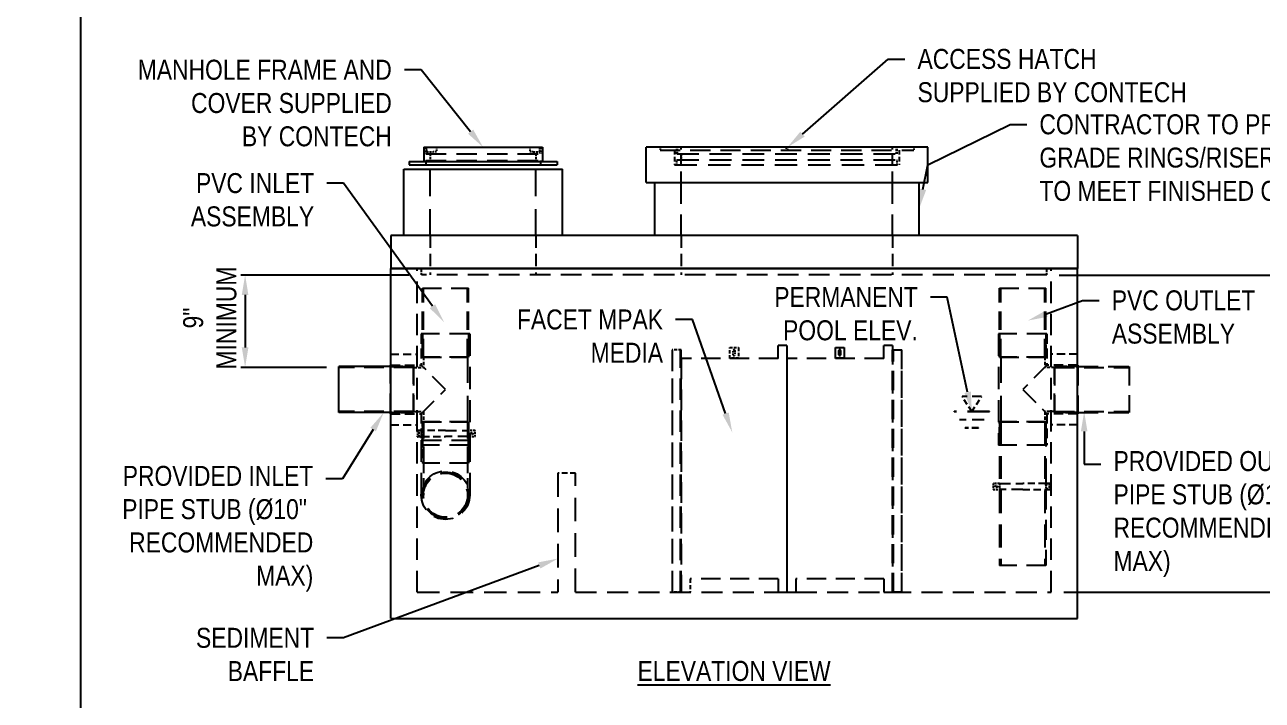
# Model space of a CAD drawing. Extents: x -7 to 216, y -5 to 280.
# Drawn here: x -6.7 to 140.9, y 69.2 to 149.7 of the extents above; entities that cross this region are included whole.
import ezdxf
from ezdxf import colors
from ezdxf.entities.mleader import LeaderData, LeaderLine
from ezdxf.math import Vec2, Vec3

# ---------------------------------------------------------------- set-up
doc = ezdxf.new("R2010")
doc.units = 0
doc.header["$LTSCALE"] = 10
doc.header["$MEASUREMENT"] = 0
doc.header["$PDMODE"] = 35
doc.linetypes.add('HIDDEN2', pattern=[0.1875, 0.125, -0.0625])
doc.layers.get('Defpoints').update_dxf_attribs({"linetype": 'CONTINUOUS'})
for name, color, linetype in [('2628-LOGO$0$CADdetails-FRAME', 7, 'CONTINUOUS'), ('CADdetails-1-FINE', 1, 'CONTINUOUS'), ('CADdetails-2-FINELIGHT', 2, 'CONTINUOUS'), ('CADdetails-7-VERYFINE', 7, 'CONTINUOUS'), ('CADdetails-9-EXTRAFINE', 9, 'CONTINUOUS')]:
    doc.layers.add(name, color=color, linetype=linetype)
doc.styles.add('CADdetails-DIMENSIONS', font='ARIALN.TTF', dxfattribs={"height": 2.38})
doc.styles.add('CADdetails-NOTES', font='ARIALN.TTF', dxfattribs={"height": 2.38})
doc.dimstyles.new('CADdetails-LEADER', dxfattribs={"dimtxt": 2.38, "dimasz": 2.38, "dimexe": 0.5, "dimexo": 1.5, "dimgap": 1, "dimtad": 1, "dimzin": 0, "dimdsep": 46, "dimtxsty": 'CADdetails-DIMENSIONS', "dimcen": 1, "dimclrd": 256, "dimclre": 256, "dimclrt": 256, "dimadec": 0, "dimazin": 0, "dimtfac": 1, "dimtofl": 0, "dimtmove": 0, "dimatfit": 3, "dimfxl": 1, "dimtolj": 1, "dimtzin": 0, "dimarcsym": 0})

# ---------------------------------------------------------------- blocks, each defined once
blk = doc.blocks.new('2628-LOGO')
at = {"layer": '2628-LOGO$0$CADdetails-FRAME'}
blk.add_line((0, 0), (0, 280), dxfattribs=at)
blk = doc.blocks.new('*D39')
at = {"layer": 'CADdetails-7-VERYFINE', "lineweight": -2, "transparency": 16777216}
for p, q in [((116.69, 119.86), (153.99, 119.86)), ((153.49, 117.48), (153.49, 84.44)), ((117.22, 82.06), (153.99, 82.06))]:
    blk.add_line(p, q, dxfattribs=at)
at = {"layer": 'CADdetails-7-VERYFINE', "transparency": 16777216}
for points in [[(153.1, 117.48), (153.89, 117.48), (153.49, 119.86)], [(153.1, 84.44), (153.89, 84.44), (153.49, 82.06)]]:
    blk.add_solid(points, dxfattribs=at)
at = {"layer": 'Defpoints', "color": 0, "transparency": 16777216}
for p in [(115.19, 119.86), (115.72, 82.06), (153.49, 82.06)]:
    blk.add_point(p, dxfattribs=at)
at = {"layer": 'CADdetails-7-VERYFINE', "transparency": 16777216, "insert": (151.28, 100.96), "char_height": 2.38, "attachment_point": 5, "rotation": 90, "style": 'CADdetails-DIMENSIONS'}
blk.add_mtext('\\A1;6\'-0" TYP.', dxfattribs=at)
blk = doc.blocks.new('*D41')
at = {"layer": 'CADdetails-7-VERYFINE', "lineweight": -2, "transparency": 16777216}
for p, q in [((39.14, 119.86), (19.11, 119.86)), ((19.61, 117.48), (19.61, 111.22)), ((29.3, 108.84), (19.11, 108.84))]:
    blk.add_line(p, q, dxfattribs=at)
at = {"layer": 'CADdetails-7-VERYFINE', "transparency": 16777216}
for points in [[(19.21, 117.48), (20, 117.48), (19.61, 119.86)], [(19.21, 111.22), (20, 111.22), (19.61, 108.84)]]:
    blk.add_solid(points, dxfattribs=at)
at = {"layer": 'Defpoints', "color": 0, "transparency": 16777216}
for p in [(40.64, 119.86), (19.61, 108.84), (30.8, 108.84)]:
    blk.add_point(p, dxfattribs=at)
at = {"layer": 'CADdetails-7-VERYFINE', "transparency": 16777216, "insert": (15.41, 114.35), "char_height": 2.38, "attachment_point": 5, "rotation": 90, "style": 'CADdetails-DIMENSIONS'}
blk.add_mtext('\\A1; 9"\\P MINIMUM', dxfattribs=at)

msp = doc.modelspace()

# ---------------------------------------------------------------- linework, layer by layer
at = {"layer": 'CADdetails-1-FINE'}
for p, q in [((40.903, 135.087), (55.078, 135.087)), ((40.903, 135.087), (40.903, 133.381)), ((55.078, 135.087), (55.078, 133.381)), ((67.416, 130.887), (67.416, 135.087)), ((101.016, 135.087), (67.416, 135.087)), ((101.016, 130.887), (101.016, 135.087)), ((39.164, 133.381), (56.818, 133.381)), ((39.164, 133.381), (39.164, 132.987)), ((39.164, 132.987), (56.818, 132.987)), ((56.818, 133.381), (56.818, 132.987)), ((38.541, 132.459), (57.441, 132.459)), ((38.541, 124.587), (38.541, 132.459)), ((57.441, 124.587), (57.441, 132.459)), ((67.416, 130.887), (101.016, 130.887)), ((36.966, 124.587), (36.966, 120.65)), ((118.866, 124.587), (36.966, 124.587)), ((118.866, 124.587), (118.866, 120.65)), ((118.866, 120.65), (36.966, 120.65)), ((36.966, 78.912), (36.966, 120.65)), ((36.966, 120.65), (118.866, 120.65)), ((118.866, 78.912), (118.866, 120.65)), ((36.966, 78.912), (118.866, 78.912))]:
    msp.add_line(p, q, dxfattribs=at)
at = {"layer": 'CADdetails-9-EXTRAFINE', "linetype": 'HIDDEN2', "ltscale": 0.19665}
for p, q in [((41.166, 135.087), (41.166, 134.3)), ((41.691, 134.3), (41.691, 133.512)), ((54.291, 134.3), (54.291, 133.512)), ((54.816, 135.087), (54.816, 134.3)), ((71.091, 134.3), (71.091, 135.087)), ((71.157, 134.3), (71.157, 135.087)), ((97.275, 134.3), (97.275, 135.087)), ((97.341, 134.3), (97.341, 135.087)), ((40.641, 119.862), (40.641, 120.65)), ((115.191, 119.862), (115.191, 120.65))]:
    msp.add_line(p, q, dxfattribs=at)
at = {"layer": 'CADdetails-9-EXTRAFINE', "linetype": 'HIDDEN2', "ltscale": 1.944736}
for p, q in [((41.166, 134.3), (54.816, 134.3)), ((41.166, 133.512), (54.816, 133.512))]:
    msp.add_line(p, q, dxfattribs=at)
at = {"layer": 'CADdetails-9-EXTRAFINE', "linetype": 'HIDDEN2', "ltscale": 0.098281}
for p, q in [((41.232, 134.562), (41.243, 134.562)), ((54.739, 134.562), (54.75, 134.562))]:
    msp.add_line(p, q, dxfattribs=at)
at = {"layer": 'CADdetails-9-EXTRAFINE', "linetype": 'HIDDEN2', "ltscale": 0.065417}
for p, q in [((41.232, 134.562), (41.232, 134.3)), ((54.75, 134.562), (54.75, 134.3))]:
    msp.add_line(p, q, dxfattribs=at)
at = {"layer": 'CADdetails-9-EXTRAFINE', "linetype": 'HIDDEN2', "ltscale": 0.131034}
for p, q in [((41.243, 135.087), (41.243, 134.562)), ((42.413, 135.087), (42.413, 134.562)), ((53.569, 135.087), (53.569, 134.562)), ((54.739, 134.562), (54.739, 135.087)), ((77.817, 110.347), (77.817, 110.872)), ((78.014, 110.872), (78.014, 110.347))]:
    msp.add_line(p, q, dxfattribs=at)
at = {"layer": 'CADdetails-9-EXTRAFINE', "linetype": 'HIDDEN2', "ltscale": 0.193781}
for p, q in [((41.243, 134.562), (42.019, 134.562)), ((53.963, 134.562), (54.739, 134.562))]:
    msp.add_line(p, q, dxfattribs=at)
at = {"layer": 'CADdetails-9-EXTRAFINE', "linetype": 'HIDDEN2', "ltscale": 0.154406}
for p, q in [((42.413, 134.562), (42.019, 134.562)), ((53.963, 134.562), (53.569, 134.562))]:
    msp.add_line(p, q, dxfattribs=at)
at = {"layer": 'CADdetails-9-EXTRAFINE', "linetype": 'HIDDEN2', "ltscale": 0.081821}
for p, q in [((69.089, 135.087), (69.089, 134.759)), ((99.343, 135.087), (99.343, 134.759))]:
    msp.add_line(p, q, dxfattribs=at)
at = {"layer": 'CADdetails-9-EXTRAFINE', "linetype": 'HIDDEN2', "ltscale": 1.92088}
msp.add_line((69.089, 134.759), (99.343, 134.759), dxfattribs=at)
at = {"layer": 'CADdetails-9-EXTRAFINE', "linetype": 'HIDDEN2', "ltscale": 0.442708}
for p, q in [((70.828, 134.759), (70.828, 132.987)), ((97.603, 134.759), (97.603, 132.987))]:
    msp.add_line(p, q, dxfattribs=at)
at = {"layer": 'CADdetails-9-EXTRAFINE', "linetype": 'HIDDEN2', "ltscale": 2.0833}
for p, q in [((71.091, 134.3), (97.341, 134.3)), ((71.091, 133.578), (97.341, 133.578))]:
    msp.add_line(p, q, dxfattribs=at)
at = {"layer": 'CADdetails-9-EXTRAFINE', "linetype": 'HIDDEN2', "ltscale": 1.049721}
for p, q in [((71.616, 130.887), (71.616, 135.087)), ((96.816, 130.887), (96.816, 135.087))]:
    msp.add_line(p, q, dxfattribs=at)
at = {"layer": 'CADdetails-9-EXTRAFINE', "linetype": 'HIDDEN2', "ltscale": 0.180246}
for p, q in [((71.616, 134.3), (71.616, 133.578)), ((96.816, 133.578), (96.816, 134.3)), ((40.352, 100.601), (40.352, 101.323)), ((46.257, 100.601), (46.257, 101.323)), ((46.288, 100.601), (46.288, 101.323)), ((47.045, 100.601), (47.045, 101.323)), ((108.787, 95.011), (108.787, 94.289)), ((109.544, 95.011), (109.544, 94.289)), ((109.574, 95.011), (109.574, 94.289)), ((115.48, 95.011), (115.48, 94.289))]:
    msp.add_line(p, q, dxfattribs=at)
at = {"layer": 'CADdetails-9-EXTRAFINE', "linetype": 'HIDDEN2', "ltscale": 0.098225}
for p, q in [((84.15, 134.694), (84.15, 135.087)), ((84.281, 135.087), (84.281, 134.694))]:
    msp.add_line(p, q, dxfattribs=at)
at = {"layer": 'CADdetails-9-EXTRAFINE', "linetype": 'HIDDEN2', "ltscale": 0.032608}
msp.add_line((84.281, 134.694), (84.15, 134.694), dxfattribs=at)
at = {"layer": 'CADdetails-9-EXTRAFINE', "linetype": 'HIDDEN2', "ltscale": 0.131028}
for p, q in [((41.166, 133.512), (41.166, 132.987)), ((54.816, 133.512), (54.816, 132.987))]:
    msp.add_line(p, q, dxfattribs=at)
at = {"layer": 'CADdetails-9-EXTRAFINE', "linetype": 'HIDDEN2', "ltscale": 2.125}
msp.add_line((70.828, 132.987), (97.603, 132.987), dxfattribs=at)
at = {"layer": 'CADdetails-9-EXTRAFINE', "linetype": 'HIDDEN2', "ltscale": 0.147433}
for p, q in [((71.091, 132.987), (71.091, 133.578)), ((97.341, 132.987), (97.341, 133.578))]:
    msp.add_line(p, q, dxfattribs=at)
at = {"layer": 'CADdetails-9-EXTRAFINE', "linetype": 'HIDDEN2', "ltscale": 2.499}
for p, q in [((41.691, 124.587), (41.691, 132.459)), ((54.291, 124.587), (54.291, 132.459))]:
    msp.add_line(p, q, dxfattribs=at)
at = {"layer": 'CADdetails-9-EXTRAFINE'}
for p, q in [((68.466, 124.587), (68.466, 130.887)), ((99.966, 124.587), (99.966, 130.887)), ((30.797, 103.455), (30.797, 108.97)), ((36.966, 108.97), (30.797, 108.97)), ((36.966, 103.455), (30.797, 103.455))]:
    msp.add_line(p, q, dxfattribs=at)
at = {"layer": 'CADdetails-9-EXTRAFINE', "linetype": 'HIDDEN2', "ltscale": 1.999933}
for p, q in [((71.616, 124.587), (71.616, 130.887)), ((96.816, 124.587), (96.816, 130.887))]:
    msp.add_line(p, q, dxfattribs=at)
at = {"layer": 'CADdetails-9-EXTRAFINE', "linetype": 'HIDDEN2', "ltscale": 1.180902}
for p, q in [((41.691, 124.587), (41.691, 119.862)), ((54.291, 124.587), (54.291, 119.862)), ((71.616, 124.587), (71.616, 119.862)), ((96.816, 124.587), (96.816, 119.862))]:
    msp.add_line(p, q, dxfattribs=at)
at = {"layer": 'CADdetails-9-EXTRAFINE', "linetype": 'HIDDEN2', "ltscale": 2.041667}
for p, q in [((40.116, 82.062), (40.116, 120.65)), ((115.716, 82.062), (115.716, 120.65))]:
    msp.add_line(p, q, dxfattribs=at)
at = {"layer": 'CADdetails-9-EXTRAFINE', "linetype": 'HIDDEN2', "ltscale": 1.972233}
msp.add_line((115.191, 119.862), (40.641, 119.862), dxfattribs=at)
at = {"layer": 'CADdetails-9-EXTRAFINE', "linetype": 'HIDDEN2', "ltscale": 1.833294}
for p, q in [((40.746, 118.287), (46.26, 118.287)), ((109.571, 118.287), (115.086, 118.287)), ((46.26, 110.084), (40.746, 110.084)), ((40.746, 110.084), (46.26, 110.084)), ((115.086, 110.084), (109.571, 110.084)), ((109.571, 110.084), (115.086, 110.084)), ((39.697, 108.97), (39.697, 103.455)), ((39.697, 103.455), (39.697, 108.97)), ((116.135, 103.455), (116.135, 108.97)), ((116.135, 108.97), (116.135, 103.455)), ((125.035, 108.97), (125.035, 103.455)), ((40.746, 102.341), (46.26, 102.341)), ((46.26, 102.341), (40.746, 102.341)), ((109.571, 102.341), (115.086, 102.341)), ((115.086, 102.341), (109.571, 102.341)), ((46.26, 97.419), (40.746, 97.419)), ((46.26, 97.419), (40.746, 97.419)), ((115.086, 85.212), (109.571, 85.212))]:
    msp.add_line(p, q, dxfattribs=at)
at = {"layer": 'CADdetails-9-EXTRAFINE', "linetype": 'HIDDEN2', "ltscale": 1.736156}
for p, q in [((40.746, 110.084), (40.746, 118.287)), ((40.878, 110.084), (40.878, 118.287)), ((46.128, 110.084), (46.128, 118.287)), ((46.26, 110.084), (46.26, 118.287)), ((109.571, 110.084), (109.571, 118.287)), ((109.704, 110.084), (109.704, 118.287)), ((114.954, 110.084), (114.954, 118.287)), ((115.086, 110.084), (115.086, 118.287))]:
    msp.add_line(p, q, dxfattribs=at)
at = {"layer": 'CADdetails-9-EXTRAFINE', "linetype": 'HIDDEN2', "ltscale": 1.921258}
for p, q in [((46.393, 112.84), (40.614, 112.84)), ((115.218, 112.84), (109.439, 112.84)), ((36.941, 103.323), (36.941, 109.102)), ((118.891, 109.102), (118.891, 103.323)), ((40.614, 100.175), (46.393, 100.175)), ((46.393, 99.585), (40.614, 99.585)), ((115.218, 99.585), (109.439, 99.585))]:
    msp.add_line(p, q, dxfattribs=at)
at = {"layer": 'CADdetails-9-EXTRAFINE', "linetype": 'HIDDEN2', "ltscale": 0.934262}
for p, q in [((40.614, 112.84), (40.614, 109.102)), ((115.218, 112.84), (115.218, 109.102)), ((40.614, 103.323), (40.614, 99.585)), ((115.218, 103.323), (115.218, 99.585))]:
    msp.add_line(p, q, dxfattribs=at)
at = {"layer": 'CADdetails-9-EXTRAFINE', "linetype": 'HIDDEN2', "ltscale": 0.688776}
for p, q in [((40.746, 112.84), (40.746, 110.084)), ((46.26, 112.84), (46.26, 110.084)), ((109.571, 112.84), (109.571, 110.084)), ((115.086, 112.84), (115.086, 110.084)), ((36.941, 108.97), (39.697, 108.97)), ((118.891, 108.97), (116.135, 108.97)), ((36.941, 103.455), (39.697, 103.455)), ((118.891, 103.455), (116.135, 103.455)), ((46.26, 99.585), (46.26, 102.341)), ((109.571, 99.585), (109.571, 102.341)), ((115.086, 99.585), (115.086, 102.341)), ((40.746, 100.175), (40.746, 97.419)), ((46.26, 100.175), (46.26, 97.419))]:
    msp.add_line(p, q, dxfattribs=at)
at = {"layer": 'CADdetails-9-EXTRAFINE', "linetype": 'HIDDEN2', "ltscale": 2.1041}
for p, q in [((46.393, 112.84), (46.393, 99.585)), ((109.439, 112.84), (109.439, 99.585))]:
    msp.add_line(p, q, dxfattribs=at)
at = {"layer": 'CADdetails-9-EXTRAFINE', "linetype": 'HIDDEN2', "ltscale": 2.037052}
for p, q in [((70.533, 110.938), (70.533, 82.062)), ((70.566, 82.062), (70.566, 110.938)), ((71.518, 82.062), (71.518, 110.938)), ((71.616, 82.062), (71.616, 110.938))]:
    msp.add_line(p, q, dxfattribs=at)
at = {"layer": 'CADdetails-9-EXTRAFINE', "linetype": 'HIDDEN2', "ltscale": 0.270404}
for p, q in [((71.616, 110.938), (70.533, 110.938)), ((71.616, 82.062), (70.533, 82.062))]:
    msp.add_line(p, q, dxfattribs=at)
at = {"layer": 'CADdetails-9-EXTRAFINE', "linetype": 'HIDDEN2', "ltscale": 0.262267}
for p, q in [((77.391, 111.2), (78.441, 111.2)), ((78.441, 109.953), (77.391, 109.953)), ((78.441, 109.888), (77.391, 109.888)), ((71.616, 82.062), (72.666, 82.062))]:
    msp.add_line(p, q, dxfattribs=at)
at = {"layer": 'CADdetails-9-EXTRAFINE', "linetype": 'HIDDEN2', "ltscale": 0.327884}
for p, q in [((77.391, 109.888), (77.391, 111.2)), ((78.441, 111.2), (78.441, 109.888))]:
    msp.add_line(p, q, dxfattribs=at)
at = {"layer": 'CADdetails-9-EXTRAFINE', "linetype": 'HIDDEN2', "ltscale": 1.833333}
for p, q in [((83.166, 109.888), (83.166, 111.463)), ((84.216, 111.463), (83.166, 111.463)), ((84.216, 111.463), (84.216, 82.062)), ((89.991, 111.2), (91.041, 111.2)), ((89.991, 109.888), (89.991, 111.2)), ((90.417, 110.347), (90.417, 110.872)), ((90.614, 110.872), (90.614, 110.347)), ((91.041, 111.2), (91.041, 109.888)), ((95.766, 109.888), (95.766, 111.463)), ((96.816, 111.463), (95.766, 111.463)), ((96.816, 111.463), (96.816, 82.062)), ((96.816, 110.938), (97.866, 110.938)), ((96.816, 82.062), (96.816, 110.938)), ((96.914, 82.062), (96.914, 110.938)), ((97.866, 110.938), (97.898, 110.938)), ((97.866, 110.938), (97.866, 82.062)), ((97.898, 82.062), (97.898, 110.938)), ((83.166, 109.888), (71.616, 109.888)), ((95.766, 109.888), (84.216, 109.888)), ((84.216, 109.888), (84.216, 82.062)), ((91.041, 109.953), (89.991, 109.953)), ((91.041, 109.888), (89.991, 109.888)), ((83.166, 83.637), (72.666, 83.637)), ((83.166, 83.637), (83.166, 82.062)), ((85.266, 83.637), (85.266, 82.062)), ((95.766, 83.637), (85.266, 83.637)), ((95.766, 83.637), (95.766, 82.062)), ((83.166, 82.062), (84.216, 82.062)), ((84.216, 82.062), (85.266, 82.062)), ((95.766, 82.062), (96.816, 82.062)), ((97.866, 82.062), (96.816, 82.062))]:
    msp.add_line(p, q, dxfattribs=at)
at = {"layer": 'CADdetails-9-EXTRAFINE', "linetype": 'HIDDEN2', "ltscale": 0.787202}
for p, q in [((36.966, 110.412), (40.116, 110.412)), ((118.866, 110.412), (115.716, 110.412)), ((36.966, 102.012), (40.116, 102.012)), ((118.866, 102.012), (115.716, 102.012))]:
    msp.add_line(p, q, dxfattribs=at)
at = {"layer": 'CADdetails-9-EXTRAFINE', "linetype": 'HIDDEN2', "ltscale": 0.311427}
for p, q in [((40.878, 110.084), (40.878, 108.837)), ((114.954, 110.084), (114.954, 108.837)), ((40.878, 103.587), (40.878, 102.341)), ((114.954, 103.587), (114.954, 102.341))]:
    msp.add_line(p, q, dxfattribs=at)
at = {"layer": 'CADdetails-9-EXTRAFINE', "linetype": 'HIDDEN2', "ltscale": 2.4582}
for p, q in [((46.128, 110.084), (46.128, 102.341)), ((109.704, 110.084), (109.704, 102.341))]:
    msp.add_line(p, q, dxfattribs=at)
at = {"layer": 'CADdetails-9-EXTRAFINE', "linetype": 'HIDDEN2', "ltscale": 1.962978}
msp.add_line((71.616, 109.888), (71.616, 82.062), dxfattribs=at)
at = {"layer": 'CADdetails-9-EXTRAFINE', "linetype": 'HIDDEN2', "ltscale": 1.883555}
for p, q in [((39.697, 108.837), (30.797, 108.837)), ((116.135, 108.837), (125.035, 108.837)), ((39.697, 103.587), (30.797, 103.587)), ((116.135, 103.587), (125.035, 103.587))]:
    msp.add_line(p, q, dxfattribs=at)
at = {"layer": 'CADdetails-9-EXTRAFINE', "linetype": 'HIDDEN2', "ltscale": 0.917911}
for p, q in [((36.941, 109.102), (40.614, 109.102)), ((118.891, 109.102), (115.218, 109.102)), ((36.941, 103.323), (40.614, 103.323)), ((118.891, 103.323), (115.218, 103.323))]:
    msp.add_line(p, q, dxfattribs=at)
at = {"layer": 'CADdetails-9-EXTRAFINE', "linetype": 'HIDDEN2', "ltscale": 0.682477}
for p, q in [((39.697, 108.97), (36.966, 108.97)), ((116.135, 108.97), (118.866, 108.97)), ((39.697, 103.455), (36.966, 103.455)), ((116.135, 103.455), (118.866, 103.455))]:
    msp.add_line(p, q, dxfattribs=at)
at = {"layer": 'CADdetails-9-EXTRAFINE', "linetype": 'HIDDEN2', "ltscale": 0.295076}
for p, q in [((39.697, 108.837), (40.878, 108.837)), ((116.135, 108.837), (114.954, 108.837)), ((39.697, 103.587), (40.878, 103.587)), ((116.135, 103.587), (114.954, 103.587))]:
    msp.add_line(p, q, dxfattribs=at)
at = {"layer": 'CADdetails-9-EXTRAFINE', "linetype": 'HIDDEN2', "ltscale": 1.752197}
for p, q in [((43.503, 106.212), (40.614, 109.102)), ((115.218, 109.102), (112.329, 106.212)), ((40.614, 103.323), (43.503, 106.212)), ((112.329, 106.212), (115.218, 103.323))]:
    msp.add_line(p, q, dxfattribs=at)
at = {"layer": 'CADdetails-9-EXTRAFINE', "linetype": 'HIDDEN2', "ltscale": 1.958333}
for p, q in [((118.866, 108.97), (125.035, 108.97)), ((118.866, 103.455), (125.035, 103.455))]:
    msp.add_line(p, q, dxfattribs=at)
at = {"layer": 'CADdetails-9-EXTRAFINE', "linetype": 'HIDDEN2', "ltscale": 0.915067}
msp.add_line((107.431, 105.357), (105.1, 105.357), dxfattribs=at)
at = {"layer": 'CADdetails-9-EXTRAFINE', "linetype": 'HIDDEN2', "ltscale": 0.529503}
for q in [(105.1, 105.357), (107.431, 105.357)]:
    msp.add_line((106.266, 103.587), q, dxfattribs=at)
at = {"layer": 'CADdetails-9-EXTRAFINE', "linetype": 'HIDDEN2', "ltscale": 2.094395}
for p, q in [((108.366, 103.587), (104.166, 103.587)), ((108.366, 103.555), (104.166, 103.555))]:
    msp.add_line(p, q, dxfattribs=at)
at = {"layer": 'CADdetails-9-EXTRAFINE', "linetype": 'HIDDEN2', "ltscale": 0.008002}
for p, q in [((104.166, 103.555), (104.166, 103.587)), ((108.366, 103.555), (108.366, 103.587)), ((104.803, 102.582), (104.803, 102.614)), ((107.728, 102.582), (107.728, 102.614)), ((105.455, 101.608), (105.455, 101.641)), ((107.077, 101.608), (107.077, 101.641))]:
    msp.add_line(p, q, dxfattribs=at)
at = {"layer": 'CADdetails-9-EXTRAFINE', "linetype": 'HIDDEN2', "ltscale": 0.254183}
for p, q in [((40.746, 101.323), (40.746, 102.341)), ((40.746, 102.341), (40.746, 101.323))]:
    msp.add_line(p, q, dxfattribs=at)
at = {"layer": 'CADdetails-9-EXTRAFINE', "linetype": 'HIDDEN2', "ltscale": 1.562566}
for p, q in [((40.878, 102.341), (40.878, 97.419)), ((46.128, 102.341), (46.128, 97.419)), ((46.26, 102.341), (46.26, 97.419))]:
    msp.add_line(p, q, dxfattribs=at)
at = {"layer": 'CADdetails-9-EXTRAFINE', "linetype": 'HIDDEN2', "ltscale": 1.148419}
for p, q in [((107.728, 102.614), (104.803, 102.614)), ((107.728, 102.582), (104.803, 102.582))]:
    msp.add_line(p, q, dxfattribs=at)
at = {"layer": 'CADdetails-9-EXTRAFINE', "linetype": 'HIDDEN2', "ltscale": 2.175027}
for p, q in [((109.571, 102.341), (109.571, 85.212)), ((109.704, 102.341), (109.704, 85.212)), ((114.954, 102.341), (114.954, 85.212))]:
    msp.add_line(p, q, dxfattribs=at)
at = {"layer": 'CADdetails-9-EXTRAFINE', "linetype": 'HIDDEN2', "ltscale": 2.327067}
msp.add_line((115.086, 102.341), (115.086, 95.011), dxfattribs=at)
at = {"layer": 'CADdetails-9-EXTRAFINE', "linetype": 'HIDDEN2', "ltscale": 0.163842}
for p, q in [((40.148, 101.291), (40.148, 100.634)), ((115.683, 94.322), (115.683, 94.978))]:
    msp.add_line(p, q, dxfattribs=at)
at = {"layer": 'CADdetails-9-EXTRAFINE', "linetype": 'HIDDEN2', "ltscale": 0.114629}
for p, q in [((40.181, 101.356), (40.641, 101.356)), ((40.641, 101.324), (40.181, 101.324)), ((40.181, 100.601), (40.641, 100.601)), ((40.641, 100.569), (40.181, 100.569)), ((115.191, 95.044), (115.65, 95.044)), ((115.65, 95.011), (115.191, 95.011)), ((115.191, 94.289), (115.65, 94.289)), ((115.65, 94.256), (115.191, 94.256))]:
    msp.add_line(p, q, dxfattribs=at)
at = {"layer": 'CADdetails-9-EXTRAFINE', "linetype": 'HIDDEN2', "ltscale": 0.071978}
for p, q in [((40.641, 101.323), (40.352, 101.323)), ((115.48, 95.011), (115.191, 95.011))]:
    msp.add_line(p, q, dxfattribs=at)
at = {"layer": 'CADdetails-9-EXTRAFINE', "linetype": 'HIDDEN2', "ltscale": 0.035889}
for p, q in [((40.641, 101.179), (40.641, 101.323)), ((115.191, 95.011), (115.191, 94.866))]:
    msp.add_line(p, q, dxfattribs=at)
at = {"layer": 'CADdetails-9-EXTRAFINE', "linetype": 'HIDDEN2', "ltscale": 0.007936}
for p, q in [((40.641, 101.146), (40.641, 101.179)), ((40.641, 100.779), (40.641, 100.811)), ((40.641, 100.746), (40.641, 100.779)), ((115.191, 94.866), (115.191, 94.834)), ((115.191, 94.499), (115.191, 94.466)), ((115.191, 94.466), (115.191, 94.434))]:
    msp.add_line(p, q, dxfattribs=at)
at = {"layer": 'CADdetails-9-EXTRAFINE', "linetype": 'HIDDEN2', "ltscale": 0.008068}
for p, q in [((40.641, 101.113), (40.641, 101.146)), ((115.191, 94.834), (115.191, 94.801))]:
    msp.add_line(p, q, dxfattribs=at)
at = {"layer": 'CADdetails-9-EXTRAFINE', "linetype": 'HIDDEN2', "ltscale": 0.026047}
for p, q in [((40.746, 101.113), (40.641, 101.113)), ((40.641, 100.811), (40.746, 100.811)), ((115.191, 94.801), (115.086, 94.801)), ((115.086, 94.499), (115.191, 94.499))]:
    msp.add_line(p, q, dxfattribs=at)
at = {"layer": 'CADdetails-9-EXTRAFINE', "linetype": 'HIDDEN2', "ltscale": 0.03602}
for p, q in [((40.641, 100.601), (40.641, 100.746)), ((115.191, 94.434), (115.191, 94.289))]:
    msp.add_line(p, q, dxfattribs=at)
at = {"layer": 'CADdetails-9-EXTRAFINE', "linetype": 'HIDDEN2', "ltscale": 0.052293}
for p, q in [((40.746, 101.323), (40.746, 101.113)), ((40.746, 100.811), (40.746, 100.601)), ((115.086, 94.801), (115.086, 95.011)), ((115.086, 94.289), (115.086, 94.499))]:
    msp.add_line(p, q, dxfattribs=at)
at = {"layer": 'CADdetails-9-EXTRAFINE', "linetype": 'HIDDEN2', "ltscale": 0.689039}
for p, q in [((43.503, 101.323), (40.746, 101.323)), ((40.746, 100.601), (43.503, 100.601)), ((115.086, 95.011), (112.329, 95.011)), ((112.329, 94.289), (115.086, 94.289))]:
    msp.add_line(p, q, dxfattribs=at)
at = {"layer": 'CADdetails-9-EXTRAFINE', "linetype": 'HIDDEN2', "ltscale": 0.075259}
for p, q in [((40.746, 100.811), (40.746, 101.113)), ((40.746, 101.113), (40.746, 100.811)), ((115.086, 94.801), (115.086, 94.499))]:
    msp.add_line(p, q, dxfattribs=at)
at = {"layer": 'CADdetails-9-EXTRAFINE', "linetype": 'HIDDEN2', "ltscale": 0.253947}
msp.add_line((40.746, 99.585), (40.746, 100.601), dxfattribs=at)
at = {"layer": 'CADdetails-9-EXTRAFINE', "linetype": 'HIDDEN2', "ltscale": 0.795338}
msp.add_line((40.746, 100.601), (40.746, 97.419), dxfattribs=at)
at = {"layer": 'CADdetails-9-EXTRAFINE', "linetype": 'HIDDEN2', "ltscale": 1.054266}
for p, q in [((43.503, 101.323), (46.288, 101.323)), ((46.288, 100.601), (43.503, 100.601)), ((109.544, 95.011), (112.329, 95.011)), ((112.329, 94.289), (109.544, 94.289))]:
    msp.add_line(p, q, dxfattribs=at)
at = {"layer": 'CADdetails-9-EXTRAFINE', "linetype": 'HIDDEN2', "ltscale": 0.188936}
for p, q in [((47.045, 101.323), (46.288, 101.323)), ((46.288, 100.601), (47.045, 100.601)), ((109.544, 95.011), (108.787, 95.011)), ((108.787, 94.289), (109.544, 94.289))]:
    msp.add_line(p, q, dxfattribs=at)
at = {"layer": 'CADdetails-9-EXTRAFINE', "linetype": 'HIDDEN2', "ltscale": 0.63657}
for p, q in [((107.077, 101.641), (105.455, 101.641)), ((107.077, 101.608), (105.455, 101.608))]:
    msp.add_line(p, q, dxfattribs=at)
at = {"layer": 'CADdetails-9-EXTRAFINE', "linetype": 'HIDDEN2', "ltscale": 2.083334}
for p, q in [((40.614, 100.175), (40.614, 93.612)), ((46.393, 100.175), (46.393, 93.612))]:
    msp.add_line(p, q, dxfattribs=at)
at = {"layer": 'CADdetails-9-EXTRAFINE', "linetype": 'HIDDEN2', "ltscale": 0.951244}
for p, q in [((40.878, 97.419), (40.878, 93.612)), ((46.128, 97.419), (46.128, 93.612))]:
    msp.add_line(p, q, dxfattribs=at)
at = {"layer": 'CADdetails-9-EXTRAFINE', "linetype": 'HIDDEN2', "ltscale": 2.25}
for p, q in [((56.916, 96.237), (56.916, 82.062)), ((59.016, 82.062), (59.016, 96.237))]:
    msp.add_line(p, q, dxfattribs=at)
at = {"layer": 'CADdetails-9-EXTRAFINE', "linetype": 'HIDDEN2', "ltscale": 0.524734}
msp.add_line((59.016, 96.237), (56.916, 96.237), dxfattribs=at)
at = {"layer": 'CADdetails-9-EXTRAFINE', "linetype": 'HIDDEN2', "ltscale": 1.920889}
msp.add_line((115.086, 94.289), (115.086, 85.212), dxfattribs=at)
at = {"layer": 'CADdetails-9-EXTRAFINE', "linetype": 'HIDDEN2', "ltscale": 0.393501}
msp.add_line((72.666, 83.637), (72.666, 82.062), dxfattribs=at)
at = {"layer": 'CADdetails-9-EXTRAFINE', "linetype": 'HIDDEN2', "ltscale": 2.133333}
msp.add_line((40.116, 82.062), (56.916, 82.062), dxfattribs=at)
at = {"layer": 'CADdetails-9-EXTRAFINE', "linetype": 'HIDDEN2', "ltscale": 2}
msp.add_line((59.016, 82.062), (115.716, 82.062), dxfattribs=at)
at = {"layer": 'CADdetails-9-EXTRAFINE', "linetype": 'HIDDEN2', "ltscale": 0.205941}
for centre in [(46.651, 100.962), (46.651, 100.962), (109.181, 94.649), (109.181, 94.65)]:
    msp.add_circle(centre, 0.131, dxfattribs=at)
at = {"layer": 'CADdetails-9-EXTRAFINE', "linetype": 'HIDDEN2', "ltscale": 1.921258}
msp.add_circle((43.503, 93.612), 2.89, dxfattribs=at)
at = {"layer": 'CADdetails-9-EXTRAFINE', "linetype": 'HIDDEN2', "ltscale": 2.199953}
msp.add_circle((43.503, 93.612), 2.757, dxfattribs=at)
at = {"layer": 'CADdetails-9-EXTRAFINE', "linetype": 'HIDDEN2', "ltscale": 2.094395}
msp.add_circle((43.503, 93.612), 2.625, dxfattribs=at)
at = {"layer": 'CADdetails-9-EXTRAFINE', "linetype": 'HIDDEN2', "ltscale": 0.077103}
for centre, start, end in [((77.916, 110.872), 0, 180), ((77.916, 110.347), 180, 0)]:
    msp.add_arc(centre, 0.0984, start, end, dxfattribs=at)
at = {"layer": 'CADdetails-9-EXTRAFINE', "linetype": 'HIDDEN2', "ltscale": 1.833333}
for centre, start, end in [((90.516, 110.872), 0, 180), ((90.516, 110.347), 180, 0)]:
    msp.add_arc(centre, 0.0984, start, end, dxfattribs=at)
at = {"layer": 'CADdetails-9-EXTRAFINE', "linetype": 'HIDDEN2', "ltscale": 0.025568}
for centre, start, end in [((40.181, 101.291), 90, 180), ((40.181, 100.634), 180, 270), ((115.65, 94.978), 0, 90), ((115.65, 94.322), 270, 0)]:
    msp.add_arc(centre, 0.0656, start, end, dxfattribs=at)
at = {"layer": 'CADdetails-9-EXTRAFINE', "linetype": 'HIDDEN2', "ltscale": 0.012787}
for centre, start, end in [((40.181, 101.291), 90, 180), ((40.181, 100.634), 180, 270), ((115.65, 94.978), 0, 90), ((115.65, 94.322), 270, 0)]:
    msp.add_arc(centre, 0.0331, start, end, dxfattribs=at)
at = {"layer": 'CADdetails-9-EXTRAFINE', "linetype": 'HIDDEN2', "ltscale": 0.082257}
for centre, start, end in [((40.641, 101.251), 270, 90), ((40.641, 100.674), 270, 90), ((115.191, 94.939), 90, 270), ((115.191, 94.361), 90, 270)]:
    msp.add_arc(centre, 0.105, start, end, dxfattribs=at)
at = {"layer": 'CADdetails-9-EXTRAFINE', "linetype": 'HIDDEN2', "ltscale": 0.056695}
for centre, start, end in [((40.641, 101.251), 270, 90), ((40.641, 100.674), 270, 90), ((115.191, 94.939), 90, 270), ((115.191, 94.361), 90, 270)]:
    msp.add_arc(centre, 0.0725, start, end, dxfattribs=at)

# ---------------------------------------------------------------- block references
at = {"layer": 'CADdetails-7-VERYFINE'}
msp.add_blockref('2628-LOGO', (0, 0), dxfattribs=at)

# ---------------------------------------------------------------- texts
at = {"layer": 'CADdetails-2-FINELIGHT', "insert": (77.916, 73.85), "char_height": 2.38, "attachment_point": 2, "style": 'CADdetails-NOTES'}
msp.add_mtext_dynamic_manual_height_columns('{\\LELEVATION VIEW}', width=62.25396, gutter_width=3.516, heights=[0], dxfattribs=at)

# ---------------------------------------------------------------- dimensions: what is measured, and where the dimension line sits
at = {"layer": 'CADdetails-7-VERYFINE'}
for base, p1, p2, text, picture, middle in [((19.608, 108.837), (40.641, 119.862), (30.797, 108.837), ' 9"\\P MINIMUM', '*D41', (19.608, 114.35)), ((153.492, 82.062), (115.191, 119.862), (115.716, 82.062), '6\'-0" TYP.', '*D39', (153.492, 100.962))]:
    dim = msp.add_linear_dim(base=base, p1=p1, p2=p2, angle=90, text=text, dimstyle='CADdetails-LEADER', dxfattribs=at)
    dim.commit()
    dim.dimension.update_dxf_attribs({"geometry": picture, "text_midpoint": middle, "dimtype": 160})

# ---------------------------------------------------------------- leaders
ml = msp.add_multileader_mtext('Standard', dxfattribs=at)
ml.set_content('ACCESS HATCH \\PSUPPLIED BY CONTECH', color=256, style='CADdetails-DIMENSIONS')
ml.set_leader_properties()
ml.build(insert=Vec2(0, 0))
ml.multileader.update_dxf_attribs({"dogleg_length": 2, "arrow_head_size": 2.38})
ctx = ml.context
ctx.base_point, ctx.char_height, ctx.arrow_head_size, ctx.landing_gap_size, ctx.plane_origin = Vec3(98.288, 145.599), 2.38, 2.38, 1.5, Vec3(84.281, 135.087)
notes = []
notes.append((ctx, [(0, (1, 1, 0), (96.288, 145.599), (1, 0), 2, [(0, [(84.281, 135.087)], 0, [])])]))
ctx.mtext.insert, ctx.mtext.flow_direction = Vec3(99.788, 146.809), 5
ml = msp.add_multileader_mtext('Standard', dxfattribs=at)
ml.set_content('MANHOLE FRAME AND\\P COVER SUPPLIED\\P BY CONTECH', color=256, style='CADdetails-DIMENSIONS')
ml.set_leader_properties()
ml.build(insert=Vec2(0, 0))
ml.multileader.update_dxf_attribs({"dogleg_length": 2, "arrow_head_size": 2.38})
ctx = ml.context
ctx.base_point, ctx.char_height, ctx.arrow_head_size, ctx.landing_gap_size, ctx.plane_origin = Vec3(5.655, 144.31), 2.38, 2.38, 1.5, Vec3(47.991, 135.087)
ctx.text_align_type = 2
notes.append((ctx, [(0, (1, 1, 0), (40.595, 144.31), (-1, 0), 2, [(0, [(47.991, 135.087)], 0, [])])]))
ctx.mtext.insert, ctx.mtext.width, ctx.mtext.alignment, ctx.mtext.flow_direction = Vec3(37.095, 145.52), 34.73736, 3, 5
ml = msp.add_multileader_mtext('Standard', dxfattribs=at)
ml.set_content('CONTRACTOR TO PROVIDE\\PGRADE RINGS/RISERS, SLAB \\PTO MEET FINISHED GRADE', color=256, style='CADdetails-DIMENSIONS')
ml.set_leader_properties()
ml.build(insert=Vec2(0, 0))
ml.multileader.update_dxf_attribs({"dogleg_length": 2, "arrow_head_size": 2.38})
ctx = ml.context
ctx.base_point, ctx.char_height, ctx.arrow_head_size, ctx.landing_gap_size, ctx.plane_origin = Vec3(112.821, 137.805), 2.38, 2.38, 1.5, Vec3(99.989, 128.591)
notes.append((ctx, [(0, (1, 1, 0), (110.821, 137.805), (1, 0), 2, [(1, [(99.966, 127.737), (101.016, 132.987)], 0, [])])]))
ctx.mtext.insert, ctx.mtext.flow_direction = Vec3(114.321, 139.015), 5
ml = msp.add_multileader_mtext('Standard', dxfattribs=at)
ml.set_content('PVC INLET\\PASSEMBLY', color=256, style='CADdetails-DIMENSIONS')
ml.set_leader_properties()
ml.build(insert=Vec2(0, 0))
ml.multileader.update_dxf_attribs({"dogleg_length": 2, "arrow_head_size": 2.38})
ctx = ml.context
ctx.base_point, ctx.char_height, ctx.arrow_head_size, ctx.landing_gap_size, ctx.plane_origin = Vec3(11.661, 130.796), 2.38, 2.38, 1.5, Vec3(31.428, 115.466)
ctx.text_align_type = 2
notes.append((ctx, [(0, (1, 1, 0), (31.337, 130.796), (-1, 0), 2, [(0, [(43.346, 114.206)], 0, [])])]))
ctx.mtext.insert, ctx.mtext.alignment, ctx.mtext.flow_direction = Vec3(27.837, 132.006), 3, 5
ml = msp.add_multileader_mtext('Standard', dxfattribs=at)
ml.set_content('PERMANENT\\PPOOL ELEV.', color=256, style='CADdetails-DIMENSIONS')
ml.set_leader_properties()
ml.build(insert=Vec2(0, 0))
ml.multileader.update_dxf_attribs({"dogleg_length": 2, "arrow_head_size": 2.38})
ctx = ml.context
ctx.base_point, ctx.char_height, ctx.arrow_head_size, ctx.landing_gap_size, ctx.plane_origin = Vec3(81.467, 117.217), 2.38, 2.38, 1.5, Vec3(106.266, 103.555)
ctx.text_align_type = 2
notes.append((ctx, [(1, (1, 1, 0), (103.32, 117.217), (-1, 0), 2, [(0, [(106.266, 103.555)], 0, [])])]))
ctx.mtext.insert, ctx.mtext.alignment, ctx.mtext.flow_direction = Vec3(99.82, 118.428), 3, 5
ml = msp.add_multileader_mtext('Standard', dxfattribs=at)
ml.set_content('PVC OUTLET\\PASSEMBLY', color=256, style='CADdetails-DIMENSIONS')
ml.set_leader_properties()
ml.build(insert=Vec2(0, 0))
ml.multileader.update_dxf_attribs({"dogleg_length": 2, "arrow_head_size": 2.38})
ctx = ml.context
ctx.base_point, ctx.char_height, ctx.arrow_head_size, ctx.landing_gap_size, ctx.plane_origin = Vec3(121.455, 116.82), 2.38, 2.38, 1.5, Vec3(111.452, 112.937)
notes.append((ctx, [(0, (1, 1, 0), (119.455, 116.82), (1, 0), 2, [(0, [(112.939, 114.424)], 0, [])])]))
ctx.mtext.insert, ctx.mtext.flow_direction = Vec3(122.955, 118.03), 5
ml = msp.add_multileader_mtext('Standard', dxfattribs=at)
ml.set_content('FACET MPAK\\P MEDIA', color=256, style='CADdetails-DIMENSIONS')
ml.set_leader_properties()
ml.build(insert=Vec2(0, 0))
ml.multileader.update_dxf_attribs({"dogleg_length": 2, "arrow_head_size": 2.38})
ctx = ml.context
ctx.base_point, ctx.char_height, ctx.arrow_head_size, ctx.landing_gap_size, ctx.plane_origin = Vec3(50.754, 114.561), 2.38, 2.38, 1.5, Vec3(77.698, 89.178)
ctx.text_align_type = 2
notes.append((ctx, [(0, (1, 1, 0), (72.941, 114.561), (-1, 0), 2, [(0, [(77.698, 101.099)], 0, [])])]))
ctx.mtext.insert, ctx.mtext.alignment, ctx.mtext.flow_direction = Vec3(69.441, 115.751), 3, 5
ml = msp.add_multileader_mtext('Standard', dxfattribs=at)
ml.set_content('PROVIDED INLET\\PPIPE STUB (Ø10"  RECOMMENDED\\P MAX)', color=256, style='CADdetails-DIMENSIONS')
ml.set_leader_properties()
ml.build(insert=Vec2(0, 0))
ml.multileader.update_dxf_attribs({"dogleg_length": 2, "arrow_head_size": 2.38})
ctx = ml.context
ctx.base_point, ctx.char_height, ctx.arrow_head_size, ctx.landing_gap_size, ctx.plane_origin = Vec3(3.774, 95.567), 2.38, 2.38, 1.5, Vec3(33.881, 103.455)
ctx.text_align_type = 2
notes.append((ctx, [(0, (1, 1, 0), (31.237, 95.567), (-1, 0), 2, [(0, [(36.127, 103.455)], 0, [])])]))
ctx.mtext.insert, ctx.mtext.width, ctx.mtext.alignment, ctx.mtext.flow_direction = Vec3(27.737, 97.106), 34.40442, 3, 5
ml = msp.add_multileader_mtext('Standard', dxfattribs=at)
ml.set_content('PROVIDED OUTLET\\PPIPE STUB (Ø10"\\PRECOMMENDED\\PMAX)', color=256, style='CADdetails-DIMENSIONS')
ml.set_leader_properties()
ml.build(insert=Vec2(0, 0))
ml.multileader.update_dxf_attribs({"dogleg_length": 2, "arrow_head_size": 2.38})
ctx = ml.context
ctx.base_point, ctx.char_height, ctx.arrow_head_size, ctx.landing_gap_size, ctx.plane_origin = Vec3(121.657, 97.329), 2.38, 2.38, 1.5, Vec3(121.058, 103.555)
notes.append((ctx, [(0, (1, 1, 0), (119.657, 97.329), (1, 0), 2, [(0, [(119.657, 103.587)], 0, [])])]))
ctx.mtext.insert, ctx.mtext.flow_direction = Vec3(123.157, 98.869), 5
ml = msp.add_multileader_mtext('Standard', dxfattribs=at)
ml.set_content('SEDIMENT \\PBAFFLE', color=256, style='CADdetails-DIMENSIONS')
ml.set_leader_properties()
ml.build(insert=Vec2(0, 0))
ml.multileader.update_dxf_attribs({"dogleg_length": 2, "arrow_head_size": 2.38})
ctx = ml.context
ctx.base_point, ctx.char_height, ctx.arrow_head_size, ctx.landing_gap_size, ctx.plane_origin = Vec3(12.426, 76.611), 2.38, 2.38, 1.5, Vec3(67.665, 95.994)
ctx.text_align_type = 2
notes.append((ctx, [(0, (1, 1, 0), (31.337, 76.611), (-1, 0), 2, [(0, [(56.916, 86.06)], 0, [])])]))
ctx.mtext.insert, ctx.mtext.alignment, ctx.mtext.flow_direction = Vec3(27.837, 77.801), 3, 5
for ctx, leaders in notes:
    for number, flags, end, landing, length, lines in leaders:
        leader = LeaderData()
        leader.index, (leader.has_last_leader_line, leader.has_dogleg_vector, leader.attachment_direction) = number, flags
        leader.last_leader_point, leader.dogleg_vector, leader.dogleg_length = Vec3(end), Vec3(landing), length
        for number, points, colour, breaks in lines:
            line = LeaderLine()
            line.index, line.vertices, line.color, line.breaks = number, Vec3.list(points), colors.encode_raw_color(colour), breaks
            leader.lines.append(line)
        ctx.leaders.append(leader)

doc.saveas('drawing.dxf')
